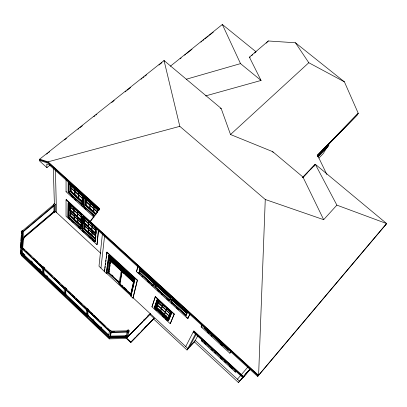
<?xml version="1.0" encoding="UTF-8"?>
<svg xmlns="http://www.w3.org/2000/svg" width="407" height="407" viewBox="0 0 407 407"><rect width="100%" height="100%" fill="white"/><g stroke="black" fill="none" stroke-linecap="round" stroke-linejoin="round"><path stroke-width="0.61" d="M82.87 216.031L82.239 229.543L95.375 241.621L95.126 241.85L81.985 229.767L82.611 216.259L257.616 376.404L258.603 375.361L66.321 199.639L66.056 199.862L66.051 216.259L97.008 244.744L98.575 230.428M94.007 217.231L66.061 191.753L66.066 179.945M65.395 289.458L86.767 309.986L65.395 289.458L66.107 288.802L67.018 289.982M66.321 200.264L66.321 199.639M66.285 289.647L66.285 288.477L65.268 287.515L64.199 288.497L64.23 294.353L65.232 295.299L65.217 289.463L64.199 288.497M67.994 216.895L68.071 202.956L81.588 215.323L81.008 228.861L67.994 216.895L68.335 202.732M82.412 202.289L82.036 204.996L68.132 192.328L68.193 181.914M82.306 204.767L68.407 192.104L68.468 182.295M77.839 211.635L81.502 214.988L80.942 228.154L68.574 216.778L68.671 203.251L73.255 207.443M82.392 194.195L81.965 204.233L68.752 192.201L68.824 182.3M69.19 203.983L69.134 209.895L81.721 221.439M69.373 182.509L69.358 184.381L82.356 196.184M81.034 226.424L69.587 215.908L69.648 210.043M82.585 202.895L69.836 191.29L69.907 184.534M81.308 214.927L81.074 220.436L69.8 210.104L69.862 204.456M70.345 184.335L82.402 195.284L82.128 195.518L70.07 184.569L70.08 183.369M81.329 220.212L70.06 209.88L70.121 204.233M81.314 226.292L70.238 216.117L70.304 210.663M82.418 201.017L82.362 202.248L70.533 191.478L70.609 185.19M70.457 204.69L70.426 206.975L73.764 210.027L73.809 207.758M81.105 225.646L70.492 215.898L70.553 211.05M70.874 185.592L70.803 191.254L82.631 202.014M70.889 210.892L70.859 213.095L74.135 216.102L74.186 213.909M71.235 185.511L71.2 188.029L74.7 191.209L74.74 189.331M74.15 208.069L74.099 210.333L77.442 213.395L77.513 211.147M74.517 214.214L74.466 216.402L77.747 219.414L77.803 217.786M75.097 189.652L75.051 191.529L78.561 194.719L78.643 192.236M77.849 211.452L77.778 213.7L81.13 216.773L81.222 214.54M78.134 218.091L78.078 219.719L81.369 222.741M78.994 192.557L78.912 195.039L82.433 198.24M258.603 375.361L265.262 199.481L179.818 126.343L164.046 60.536L39.652 159.188L39.779 161.162L46.927 167.664L50.361 164.896M82.128 195.518L82.178 194.348M81.436 217.765L81.568 214.703M82.036 204.996L82.489 194.47M81.39 222.202L81.461 220.584M81.492 222.151L81.542 220.97M81.446 224.333L81.609 220.64M82.682 196.093L82.738 194.851M94.317 216.188L83.084 205.952L83.567 195.446M83.084 205.952L83.817 195.828M96.169 228.057L95.065 241.137L82.575 229.655L83.201 216.539L88.294 221.199M94.76 215.888L83.71 205.825L84.157 196.449M83.664 217.333L83.384 222.965L95.64 234.198M84.661 197.013L84.6 198.224L97.731 210.149M82.575 229.655L83.583 228.77L83.867 223.138M83.71 205.825L84.788 204.899L85.119 198.351M95.966 233.17L95.457 233.623L84.071 223.189L84.351 217.714M85.607 198.194L97.792 209.254L97.517 209.493L85.338 198.428L85.399 197.161M84.61 217.486L84.33 222.965L95.711 233.394M95.436 239.265L84.259 228.999L84.534 223.713M84.681 220.909L84.87 217.257M95.62 214.316L85.511 205.113L85.826 199.013M84.941 217.943L84.824 220.156L88.197 223.24L88.334 221.042L86.966 219.775M84.758 224.074L84.508 228.775L95.223 238.614M86.07 199.384L85.775 204.879L95.889 214.077M22.197 247.446L22.7 238.212L22.309 235.083M22.655 247.827L23.174 238.314L22.7 238.212M22.7 248.184L23.174 238.314M84.854 226.791L84.763 228.551L84.259 228.999M85.114 223.931L84.997 226.068L88.309 229.105L88.441 226.984M86.447 199.323L86.315 201.765L89.85 204.98L89.967 203.159M20.966 242.297L20.681 247.364L21.479 231.776L22.466 232.692L21.724 246.21M21.037 241.025L21.352 235.322M21.423 234.056L21.479 231.776M127.045 337.561L150.356 313.802L127.045 337.561L109.31 337.963L20.798 254.075L20.971 250.025M20.798 254.075L20.976 250.921M22.421 232.316L21.642 246.459L21.444 246.113L20.35 247.039L21.256 253.632L22.222 254.553L21.337 247.975L20.35 247.039M135.445 337.403L130.596 342.353L126.491 338.487L109.254 338.878L21.54 255.718L21.607 254.487M88.67 221.352L88.533 223.55L91.911 226.643L92.068 224.46M88.777 227.289L88.64 229.406L91.951 232.453L92.114 230.347M90.364 202.879L90.206 205.301L93.752 208.526L93.885 206.72M90.039 223.077L90.156 221.347L99.669 208.649L48.057 161.828L39.652 159.188M92.409 224.771L92.247 226.953L95.635 230.052L95.818 227.889M92.404 231.176L92.287 232.753L95.609 235.806L95.793 233.72M94.241 207.046L94.103 208.847L97.66 212.078L97.868 209.691M88.614 310.887L88.716 309.671L87.683 308.694L86.625 309.702L86.208 315.176L87.22 316.132L87.912 315.471M87.22 316.132L87.663 310.683L88.716 309.671M87.434 315.461L108.72 335.938L87.434 315.461L88.126 314.799L88.1 315.089M109.849 331.14L109.503 331.486L87.826 310.663L88.528 309.992L110.2 330.794L107.428 328.179M88.105 311.192L87.78 315.13L108.654 334.9M87.8 310.963L88.528 309.992M95.457 233.623L95.91 228.291M97.583 211.91L97.848 208.872M95.126 241.85L96.261 228.749M97.721 211.879L97.995 208.755M95.635 236.976L95.833 234.686M95.65 238.502L95.869 236.004M96.088 233.511L96.25 231.639M98.102 210.388L98.265 208.511M99.669 208.649L99.629 209.101L48.352 162.576L39.683 159.681M97.008 244.744L98.316 230.662M102.391 234.056L98.993 266.198L106.308 273.438L108.394 259.361M100.961 268.025L104.563 236.045M104.329 271.606L107 252.096L137.403 280.057L133.15 297.853L132.906 298.092L130.896 296.23L133.995 282.728L108.216 258.974L106.308 273.438M104.579 271.372L104.813 269.5M104.97 268.254L105.204 266.382M105.438 264.509L105.596 263.258M105.83 261.386L105.988 260.139M106.222 258.267L106.461 256.395M106.614 255.148L106.853 253.276M106.929 252.65L107 252.096M108.287 258.44L108.694 255.367L134.768 279.36L134.112 282.224L108.287 258.44L108.954 255.128M108.796 259.228L106.883 273.509L107.87 272.583L109.569 260.139M109.651 256.232L109.432 257.86L134.559 280.993L134.051 281.486L108.918 258.338L109.28 255.632L114.352 260.297M110.572 256.903L110.434 257.896L134.188 279.762L133.934 280.011L110.175 258.14L110.378 256.649M119.5 282.987L108.572 272.868L110.297 260.5M110.958 256.954L110.806 258.038L114.336 261.289L114.499 260.215M110.465 260.882L108.822 272.639L119.292 282.331M109.239 271.169L109.066 272.405L108.572 272.868M109.412 269.927L109.676 268.071M109.849 266.834L110.109 264.977M110.287 263.741L110.46 262.5M114.845 260.536L114.682 261.609L118.223 264.865L118.401 263.802M118.747 264.128L118.569 265.186L122.12 268.452L122.309 267.399M127.188 331.105L127.254 330.83L111.284 331.156L111.472 331.334L110.45 330.204L109.402 331.237L108.511 336.309L109.544 337.286L110.226 336.604M109.503 331.486L110.246 330.515M125.972 275.051L133.862 282.321L130.805 295.68L131.293 295.202L118.951 283.771L121.332 270.523M109.31 337.963L20.762 253.815M109.254 338.878L109.508 337.484L108.13 336.182M109.544 337.286L110.455 332.234L111.498 331.196M125.977 335.46L126.699 336.467L109.819 336.843L110.353 336.096L111.009 332.514M122.11 271.861L119.917 283.837L130.932 294.037L130.693 294.276L119.673 284.071L121.963 271.505M122.66 267.725L122.471 268.773L126.028 272.049L126.231 271.011M110.653 335.795L110.872 334.6M111.091 333.404L111.309 332.214M163.945 61.086L164.046 60.536L221.149 108.425L230.52 134.524L272.721 151.674L302.93 177.009L323.667 219.678L336.879 205.133L386.65 223.585L258.353 375.625L90.125 221.779M126.582 271.332L126.379 272.369L129.945 275.656M134.107 278.251L133.878 279.268L130.296 275.977M130.693 294.276L133.455 282.122M133.934 280.011L134.254 278.612M131.074 293.432L133.705 281.878M134.295 279.299L134.508 278.363M134.051 281.486L134.631 278.953L130.484 275.137M189.794 314.504L187.734 318.63L136.533 271.678L137.81 266.117M130.896 296.23L134.107 283.094M134.112 282.224L134.895 279.685M137.78 267.15L136.533 271.678M132.906 298.092L137.403 280.057M140.094 268.788L139.24 272.359L153.978 285.862L153.714 286.121L138.98 272.614L139.972 268.452M154.701 281.858L153.658 285.353L139.652 272.517L140.527 268.89M139.652 272.517L140.705 271.5L141.148 269.683M142.074 270.421L141.794 271.555L154.329 283.033L154.07 283.292L141.529 271.81L141.809 270.675M127.874 331.766L110.673 332.127L110.623 332.407L127.808 332.046L127.07 331.013L128.129 329.843L129.182 330.83L127.895 335.882L126.892 336.899L126.206 336.253M127.31 331.578L126.282 335.744L110.353 336.096M142.455 270.696L142.206 271.713L145.884 275.081L146.149 274.074M143.981 320.182L149.745 314.341L154.146 318.422L130.764 342.435L126.017 337.713L126.689 337.698L134.229 330.062M127.849 330.967L128.129 329.843M126.491 338.487L126.643 337.896L125.967 337.912M126.689 337.698L126.842 337.098M126.892 336.899L128.159 331.863L129.182 330.83M146.52 274.41L146.25 275.417L149.944 278.795L150.219 277.798M130.764 342.435L154.146 318.422M150.59 278.139L150.31 279.131L154.009 282.519L154.304 281.537M222.197 25L222.344 24.486L256.105 51.867M154.07 283.292L154.558 281.644M153.714 286.121L154.792 282.529M154.156 285.266L154.879 282.87M171.052 297.67L169.724 300.793L154.828 287.144L156.1 282.962M154.828 287.144L156.181 283.297M170.752 297.1L169.668 300.02L155.51 287.052L156.578 283.572M155.51 287.052L156.558 286.014L157.275 283.694M158.043 284.875L157.667 286.085L170.34 297.685L170.08 297.949L157.407 286.345L157.972 284.534M158.399 285.282L158.094 286.253L161.813 289.657L162.21 288.456M151.959 306.827L155.367 296.576L174.282 313.965L170.426 323.412L170.182 323.667L151.959 306.827L155.367 296.576M154.339 307.86L156.97 299.791L171.474 313.131L168.412 320.853L154.339 307.86L157.224 299.532M166.712 308.465L171.301 312.688L168.361 320.126L154.991 307.784L157.534 300.025L160.745 302.981M154.991 307.784L155.484 307.28L157.845 300.112M155.978 306.781L157.758 301.399M168.747 318.167L168.254 318.676L156.283 307.626L158.46 301.088M162.586 288.797L162.184 289.998L165.914 293.411L166.331 292.221M158.71 300.834L156.532 307.377L168.503 318.422L170.757 312.693M158.766 301.175L156.776 307.127L156.283 307.626M159.03 301.282L158.476 302.935L162.052 306.227L162.627 304.594M166.702 292.567L166.285 293.752L170.024 297.176M162.988 304.924L162.408 306.557L165.995 309.859L166.595 308.241M170.08 297.949L170.513 296.784M169.724 300.793L171.215 296.789M167.16 308.038L166.356 310.19L169.948 313.497L170.574 311.899M317.765 155.474L357.087 115.166L358.252 113.314L344.408 81.843L295.457 42.776L268.31 40.975L266.188 43.142M187.459 312.49L185.897 315.618L170.843 301.821L172.354 297.832M170.843 301.821L172.4 298.138M186.533 314.133L185.846 314.845L171.54 301.735L172.868 298.25M171.54 301.735L172.578 300.681L173.214 299.018M187.022 311.386L186.264 312.764L173.453 301.038L173.896 299.883M174.155 299.618L173.713 300.773L186.518 312.495M168.254 318.676L170.731 312.383M169.302 318.472L170.436 315.608M168.412 320.853L171.505 313.421M178.378 303.24L177.91 304.39L174.15 300.951M170.182 323.667L174.282 313.965M178.754 303.586L178.286 304.736L182.056 308.185L182.54 307.051M182.921 307.397L182.433 308.531L186.213 311.991L186.716 310.872M186.264 312.764L187.017 311.096M185.846 314.845L187.362 311.508M185.897 315.618L187.459 312.189M187.734 318.63L189.815 314.184M185.719 346.571L193.808 330.86L243.691 376.709M141.621 331.105L153.525 318.951L187.011 350.005L195.436 334.055M189.682 346.474L196.23 334.157M230.835 351.887L229.848 353.184L201.119 326.872L201.974 325.274M201.119 326.872L201.974 325.478M187.011 350.005L194.449 341.956L197.67 336.014M234.737 370.996L235.668 371.85L235.439 372.12L201.526 340.913L202.142 339.825M358.252 113.314L317.221 155.515L357.957 113.782M314.199 166.066L315.288 164.26L386.65 223.585L385.22 225.168M326.923 146.637L328.195 144.526M327.284 146.922L323.295 153.52L318.89 158.053M329.278 143.62L328.317 145.207L317.689 156.11M228.088 350.198L228.342 349.913L204.182 327.808L203.922 328.083L228.088 350.198L228.795 349.201M229.848 353.184L230.962 351.648M90.781 221.037L93.356 217.597M94.831 215.634L97.039 212.688M98.509 210.724L99.613 209.249M235.439 372.12L236.218 371.164M257.616 376.404L385.933 224.379M194.449 341.956L238.41 382.514L249.17 369.968M193.218 332.01L242.852 377.66L250.107 369.185L238.41 382.514M237.408 379.248L240.613 375.508M241.387 374.593L247.995 366.89M241.351 379.11L249.944 369.302M245.625 374.45L250.112 369.332M242.852 377.66L249.969 369.556M204.1 342.078L204.334 341.819M201.526 340.913L201.76 340.654L202.686 341.509M315.013 164.713L302.666 177.452L315.288 164.26L336.879 205.133M302.844 177.442L307.692 172.441M310.332 169.714L312.978 166.982M313.858 166.076L314.743 165.166M317.918 156.339L319.673 154.533M317.786 156.593L328.861 145.223L328.128 146.428L317.959 156.873M173.453 301.038L173.967 300.508M317.404 155.505L357.667 114.245M144.897 327.34L146.225 325.987M136.767 336.055L139.413 333.353M143.727 319.999L144.617 319.098M147.726 315.949L149.059 314.601M135.114 329.161L138.217 326.017M139.993 324.221L142.654 321.53M109.819 336.843L110.602 336.065M157.407 286.345L157.926 285.826M138.98 272.614L139.24 272.359M141.529 271.81L142.053 271.301M134.768 279.36L135.027 279.11M119.673 284.071L120.167 283.603M118.951 283.771L119.444 283.303L107.87 272.583M108.918 258.338L109.432 257.86M110.175 258.14L110.434 257.896M65.405 294.597L66.102 293.951L65.405 294.907L86.396 314.789L65.405 294.597L65.405 294.907M64.377 288.497L65.089 287.841L44.022 267.933L43.305 268.574L64.377 288.817L43.305 268.574M65.217 289.463L66.285 288.477M65.395 289.779L65.751 289.453M230.52 134.524L308.801 62.734L344.408 81.843M44.277 268.849L44.19 267.603L43.188 266.656L42.109 267.613L42.582 273.845L43.569 274.776L44.271 274.145M23.036 253.174L22.365 254.136L42.74 273.438L43.071 272.792M43.702 274.038L64.403 293.961L43.727 274.369L44.058 273.728L43.686 268.595L43.33 268.915M43.569 274.776L43.111 268.564L44.19 267.603M42.328 267.969L43.02 266.987L22.273 247.38L21.546 248L42.328 267.969L42.684 267.648M81.008 228.861L81.258 228.642L68.249 216.677M84.071 223.189L84.585 222.736M85.511 205.113L86.045 204.645M22.365 254.136L23.082 253.525M68.574 216.778L69.587 215.908M69.8 210.104L70.06 209.88M205.642 95.899L261.06 80.444L249.415 57.168L268.31 40.975M251.77 55.51L252.732 54.686M254.655 53.037L255.616 52.213M85.338 198.428L85.882 197.96M21.337 247.975L22.431 247.044L21.444 246.113M21.958 248.056L22.273 247.38M20.63 247.003L21.464 246.291M23.219 238.68L23.062 239.107L24.12 238.212L23.285 231.385L22.304 230.464L21.225 231.369L21.546 233.857M53.907 211.859L54.538 212.444L55.54 211.589L55.337 204.421L54.375 203.536L53.286 168.132M24.049 236.716L54.039 211.34L53.872 206.018M54.36 211.63L23.886 237.429L23.927 237.79L54.37 212.011L53.724 211.05M23.189 231.797L54.172 205.723L54.162 205.332L53.515 204.741L22.492 230.805L23.189 231.797L22.863 231.486M22.466 232.692L22.985 238.477M53.388 205.591L53.348 204.395L54.375 203.536M68.132 192.328L68.407 192.104M68.752 192.201L69.836 191.29M70.533 191.478L71.077 191.025L72.441 192.267M23.143 231.42L54.162 205.332M22.227 232.478L23.285 231.385M54.538 212.444L54.314 205.281L55.337 204.421M66.061 191.753L66.331 191.524M70.07 184.569L70.62 184.106M170.345 66.234L222.344 24.486L240.512 63.619L261.06 80.444M180.143 58.781L181.13 57.987M184.595 55.204L185.587 54.411M186.574 53.617L192.018 49.242M200.921 42.089L201.913 41.295M202.9 40.502L203.892 39.708M204.884 38.909L208.343 36.126M209.335 35.333L213.293 32.153M46.642 154.161L47.639 153.373M48.631 152.584L49.623 151.796M64.535 139.962L66.524 138.385M77.956 129.314L78.948 128.526M79.945 127.737L82.428 125.763M93.859 116.692L94.856 115.903M95.849 115.115L96.846 114.326M111.752 102.498L114.24 100.524M125.173 91.85L126.17 91.061M127.162 90.273L130.642 87.51M141.081 79.228L142.074 78.439M143.066 77.651L144.063 76.862M145.055 76.073L146.545 74.888M158.974 65.028L161.955 62.663M186.238 79.248L240.512 63.619M48.057 161.828L179.818 126.343M109.87 336.574L126.765 336.202M109.346 337.759L127.096 337.362M249.415 57.168L250.274 57.153M111.233 331.435L114.301 331.374M220.182 108.262L221.149 108.425M265.262 199.481L323.667 219.678M99.588 209.549L48.642 163.324L40.252 160.663L39.718 160.175M99.038 210.022L49.232 164.815L46.759 164.021L46.927 167.664M70.701 184.432L74.242 187.642M74.593 187.963L78.144 191.183M78.495 191.509L82.056 194.734M85.979 198.295L89.555 201.541M89.911 201.867L93.498 205.123M93.854 205.449L97.451 208.715M97.644 212.291L94.088 209.061L93.864 212.016L96.067 214.021M75.168 194.75L76.531 195.991M89.26 207.575L91.56 209.661M93.396 211.335L95.233 213.009M84.788 204.899L95.365 214.53M83.354 205.718L94.587 215.954M70.986 195.772L72.853 197.471M74.715 199.165L76.109 200.442M81.7 205.535L82.631 206.385M84.03 207.656L85.892 209.356M92.877 215.725L93.808 216.575M66.056 199.862L89.983 221.744M90.095 222.217L258.109 375.885M70.202 204.441L72.064 206.145M77.193 210.836L78.124 211.686M79.986 213.39L81.385 214.672M89.24 221.856L91.972 224.354M94.699 226.852L96.067 228.098M75.086 209.117L76.923 210.795M89.219 222.044L91.997 224.588M94.312 226.704L96.164 228.398M146.235 275.127L148.555 277.248M150.875 279.375L151.806 280.225M160.643 288.314L162.001 289.555M165.166 292.455L166.071 293.279M174.883 301.343L176.256 302.599M184.488 310.134L186.772 312.225M201.373 326.597L202.299 327.447M207.397 332.112L208.786 333.384M211.106 335.505L212.032 336.355M220.37 343.991L222.222 345.685M140.705 271.5L154.238 283.888M156.558 286.014L170.248 298.55M172.578 300.681L186.411 313.349M155.087 286.884L169.984 300.529M171.103 301.556L186.157 315.349M137.729 272.278L139.591 273.987M141.916 276.119L142.847 276.974M147.502 281.237L149.364 282.946M151.689 285.078L152.62 285.933M157.275 290.201L159.137 291.905M161.462 294.042L162.393 294.892M166.58 298.733L168.91 300.865M171.235 303.001L172.166 303.856M176.358 307.692L178.683 309.829M186.131 316.656L187.993 318.36M81.359 222.929L78.068 219.912L77.981 222.583L81.247 225.58M71.668 216.529L74.898 219.495M77.203 221.612L78.129 222.461M88.95 232.402L90.349 233.684M92.211 235.394L93.61 236.681M83.583 228.77L95.599 239.809M193.661 331.145L243.483 376.948M193.513 331.435L243.274 377.187M208.476 345.624L209.396 346.474M228.958 364.458L229.884 365.313M106.736 252.34L137.144 280.306M155.113 296.83L174.033 314.229M110.816 256.842L113.146 258.984M121.057 266.264L122.919 267.974M128.042 272.685L129.441 273.972M131.303 275.687L132.697 276.969M157.692 299.964L159.564 301.684M166.58 308.14L168.915 310.287M68.152 217.74L69.999 219.439M71.846 221.143L73.235 222.415M78.775 227.518L80.164 228.79M82.01 230.489L83.857 232.194M88.94 236.869L90.329 238.141M92.175 239.84L94.022 241.544M204.08 342.791L205.937 344.5M211.05 349.201L212.444 350.483M214.301 352.192L215.695 353.474M220.34 357.748L222.197 359.457M224.522 361.594L225.916 362.876M229.629 366.295L232.417 368.859M115.73 261.569L118.035 263.69M119.419 264.962L124.954 270.05M125.875 270.899L128.18 273.016M161.665 303.826L164.418 306.359M53.348 204.395L54.314 205.281M112.088 258.944L113.95 260.658M119.073 265.374L120.472 266.656M122.334 268.371L123.733 269.658M127.457 273.087L130.25 275.661M108.547 258.196L134.366 281.98M111.696 261.701L113.538 263.4M115.837 265.517L117.221 266.788M120.904 270.182L124.125 273.153M125.967 274.847L127.808 276.541M131.029 279.512L132.407 280.784M109.259 259.656L114.367 264.362M115.761 265.644L117.618 267.353M118.544 268.208L124.115 273.341M55.54 211.589L100.804 253.317M239.545 381.217L195.289 340.415L187.805 348.504L133.15 297.853M160.923 310.948L163.222 313.075M165.522 315.196L166.443 316.046M155.484 307.28L168.849 319.617M154.589 307.611L168.656 320.599M154.935 309.101L156.303 310.368M162.225 315.837L163.594 317.099M165.415 318.783L167.694 320.889M111.798 274.934L113.161 276.2M118.167 280.835L119.536 282.097M121.998 285.302L122.919 286.152M124.293 287.428L126.587 289.55M106.553 273.204L131.14 295.991M149.949 313.7L150.29 314.016M153.739 318.32L154.075 318.635M21.225 231.369L22.207 232.29M127.106 330.871L128.159 331.863M21.53 232.153L21.988 232.585M127.004 331.288L127.808 332.046M125.911 335.724L126.699 336.467M126.017 337.713L130.82 342.236M66.107 288.802L87.495 309.015M22.319 247.746L24.161 249.486M26.465 251.663L31.069 256.013M33.374 258.191L37.52 262.108M40.283 264.718L43.045 267.333L43.02 266.987M44.963 269.144L44.022 267.933M46.795 270.874L52.279 276.058M54.111 277.788L59.6 282.977M61.889 285.139L65.089 288.166M68.381 291.275L71.108 293.849M72.014 294.709L74.746 297.288M76.109 298.575L79.289 301.582M80.199 302.442L82.016 304.161M83.837 305.881L87.469 309.315M88.502 310.292L89.428 311.167M90.349 312.037L92.659 314.219M94.042 315.527L98.657 319.892M100.504 321.637L105.123 325.997M38.543 263.731L39.464 264.601M21.546 248L42.303 267.623M87.826 310.663L109.554 331.206M42.109 267.613L43.111 268.564M86.625 309.702L87.663 310.683M109.402 331.237L110.455 332.234M23.489 253.602L24.847 254.889M31.191 260.897L32.55 262.184M39.347 268.615L40.705 269.902M46.708 275.59L47.629 276.46M92.664 319.093L94.022 320.385M100.829 326.826L101.74 327.686M42.618 272.364L22.675 253.48L22.039 248.657M44.058 273.728L64.291 292.887M86.309 313.736L65.756 294.271L65.751 290.054M22.319 253.79L42.715 273.107M22.67 255.204L23.586 256.074M30.021 262.169L30.937 263.039M62.185 292.643L63.1 293.513M69.073 299.176L69.994 300.045M295.457 42.776L308.801 62.734M272.721 151.674L273.117 152.447M317.48 155.077L326.852 174.496M21.291 253.897L21.54 255.718M22.431 247.044L22.588 248.245M55.393 169.78L56.487 212.464M70.426 207.173L70.391 209.987L73.698 213.019L73.759 210.226L70.426 207.173M70.859 213.293L70.818 216.005L74.069 218.991L74.13 216.295L70.859 213.293M71.194 188.253L71.154 191.346L74.623 194.505L74.695 191.432L71.194 188.253M74.094 210.536L74.033 213.324L77.35 216.361L77.437 213.594L74.094 210.536M74.461 216.595L74.395 219.292L77.656 222.283L77.742 219.607L74.461 216.595M75.046 191.748L74.974 194.821L78.454 197.99L78.551 194.938L75.046 191.748M77.768 213.899L77.681 216.666L81.003 219.714L81.12 216.967L77.768 213.899M78.902 195.258L78.8 198.306L82.29 201.48L82.423 198.453L78.902 195.258M84.814 220.35L84.671 223.077L88.014 226.139L88.182 223.433L84.814 220.35M84.987 226.256L84.844 228.887L88.126 231.904L88.294 229.294L84.987 226.256M86.299 201.979L86.136 204.986L89.647 208.175L89.835 205.194L86.299 201.979M88.517 223.743L88.35 226.445L91.697 229.512L91.896 226.836L88.517 223.743M88.624 229.594L88.456 232.204L91.743 235.226L91.941 232.636L88.624 229.594M90.191 205.515L89.998 208.496L93.513 211.696L93.737 208.74L90.191 205.515M92.231 227.142L92.033 229.823L95.391 232.901L95.62 230.24L92.231 227.142M92.272 232.941L92.074 235.526L95.37 238.558L95.594 235.989L92.272 232.941M157.646 305.418L156.934 307.55L160.444 310.79L161.187 308.679L157.646 305.418M158.425 303.093L157.697 305.26L161.243 308.531L161.996 306.385L158.425 303.093M161.543 309.01L160.796 311.116L164.321 314.367L165.094 312.281L161.543 309.01M162.357 306.715L161.599 308.857L165.15 312.133L165.939 310.012L162.357 306.715M165.451 312.612L164.672 314.692L168.203 317.948L169.012 315.893L165.451 312.612M166.295 310.343L165.507 312.459L169.068 315.746L169.887 313.649L166.295 310.343"/></g></svg>
